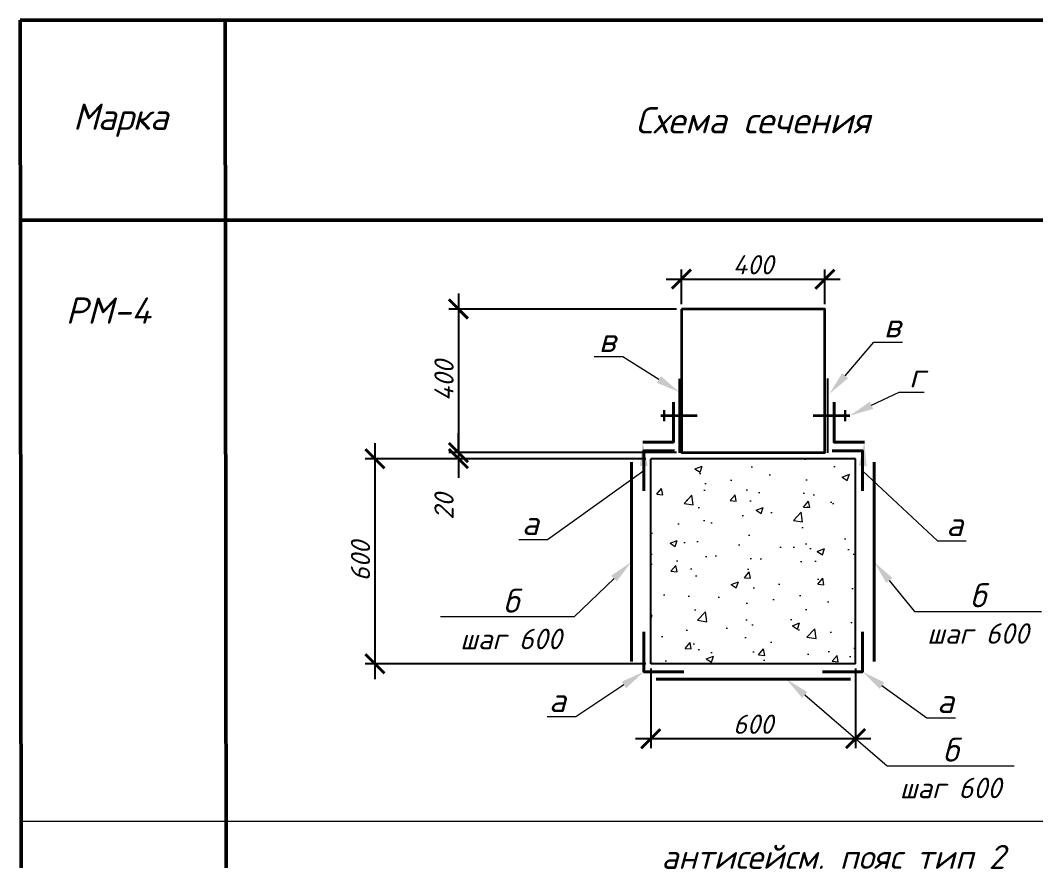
# Model space of a CAD drawing. Header units: millimetres. Extents: x -82276 to 69119, y 30132 to 86759.
# Drawn here: x -58614 to -48702, y 39921 to 48120 of the extents above; entities that cross this region are included whole.
import ezdxf
from ezdxf import colors
from ezdxf.entities.mleader import LeaderData, LeaderLine
from ezdxf.math import Vec2, Vec3

# ---------------------------------------------------------------- set-up
doc = ezdxf.new("R2010")
doc.units = ezdxf.units.MM
doc.header["$MEASUREMENT"] = 0
doc.layers.get('0').update_dxf_attribs({"lineweight": 5})
for name, color, linetype, lineweight in [('!!!Металл', 7, 'Continuous', 15), ('#ME', 7, 'Continuous', 40), ('#Арматура', 152, 'Continuous', 30), ('#Выноски', 150, 'Continuous', 15), ('#Газобетон', 152, 'Continuous', 35), ('#Рамка', 7, 'Continuous', 50), ('#стены наруж', 12, 'Continuous', 35), ('размеры', 7, 'Continuous', 5)]:
    doc.layers.add(name, color=color, linetype=linetype, lineweight=lineweight)
doc.layers.add('#Hatch', color=252, linetype='Continuous', lineweight=5, true_color=0x696969)
doc.layers.add('текст', color=7, linetype='Continuous')
doc.styles.add('GOST 2.304', font='isocpeui.ttf')
doc.styles.add('STEP PR', font='isocpeui.ttf')
doc.dimstyles.new('SPDS', dxfattribs={"dimscale": 50, "dimtxt": 2.5, "dimasz": 2.5, "dimexe": 1.25, "dimexo": 0.625, "dimtad": 1, "dimdec": 0, "dimrnd": 0.001, "dimtxsty": 'STEP PR', "dimblk": 'ARCHTICK', "dimcen": 2.5, "dimdle": 2, "dimclrd": 256, "dimclre": 256, "dimclrt": 7, "dimadec": 0, "dimazin": 2, "dimtfac": 0.75, "dimtdec": 0, "dimtmove": 1, "dimatfit": 3, "dimfxl": 1, "dimtolj": 1, "dimarcsym": 1})

# ---------------------------------------------------------------- blocks, each defined once
blk = doc.blocks.new('_ArchTick')
at = {"color": 0, "linetype": 'ByBlock', "const_width": 0.15}
blk.add_lwpolyline([(-0.5, -0.5), (0.5, 0.5)], dxfattribs=at)
blk = doc.blocks.new('*D346')
at = {"layer": 'Defpoints', "color": 0, "transparency": 16777216}
for p in [(-52160.1, 45303.1), (-54337.3, 43903.1), (-52160.1, 43903.1)]:
    blk.add_point(p, dxfattribs=at)
at = {"layer": 'размеры', "lineweight": -2, "transparency": 16777216}
for p, q in [((-54337.3, 45453.1), (-54337.3, 43753.1)), ((-52206.9, 45303.1), (-54431, 45303.1)), ((-52206.9, 43903.1), (-54431, 43903.1))]:
    blk.add_line(p, q, dxfattribs=at)
at = {"layer": 'размеры', "lineweight": -2, "transparency": 16777216, "xscale": 187.5, "yscale": 187.5, "zscale": 187.5}
for p, rotation in [((-54337.3, 45303.1), 90), ((-54337.3, 43903.1), 270)]:
    blk.add_blockref('_ArchTick', p, dxfattribs=dict(at, rotation=rotation))
at = {"layer": 'размеры', "color": 7, "transparency": 16777216, "insert": (-54477.9, 44603.1), "char_height": 187.5, "attachment_point": 5, "rotation": 90, "style": 'STEP PR'}
blk.add_mtext('\\A1;400', dxfattribs=at)
blk = doc.blocks.new('*D347')
at = {"layer": 'Defpoints', "color": 0, "transparency": 16777216}
for p in [(-54337.3, 43843.1), (-52460.1, 43843.1), (-52160.1, 43903.1)]:
    blk.add_point(p, dxfattribs=at)
at = {"layer": 'размеры', "lineweight": -2, "transparency": 16777216}
for p, q in [((-54337.3, 43903.1), (-54337.3, 44090.6)), ((-52206.9, 43903.1), (-54431, 43903.1)), ((-52506.9, 43843.1), (-54431, 43843.1)), ((-54337.3, 43903.1), (-54337.3, 43843.1)), ((-54337.3, 43843.1), (-54337.3, 43655.6))]:
    blk.add_line(p, q, dxfattribs=at)
at = {"layer": 'размеры', "lineweight": -2, "transparency": 16777216, "xscale": 187.5, "yscale": 187.5, "zscale": 187.5}
for p, rotation in [((-54337.3, 43903.1), 270), ((-54337.3, 43843.1), 90)]:
    blk.add_blockref('_ArchTick', p, dxfattribs=dict(at, rotation=rotation))
at = {"layer": 'размеры', "color": 7, "transparency": 16777216, "insert": (-54477.9, 43375.2), "char_height": 187.5, "attachment_point": 5, "rotation": 90, "style": 'STEP PR'}
blk.add_mtext('\\A1;20', dxfattribs=at)
blk = doc.blocks.new('*D348')
at = {"layer": 'Defpoints', "color": 0, "transparency": 16777216}
for p in [(-52460.1, 43843.1), (-55152.5, 41843.1), (-52460.1, 41843.1)]:
    blk.add_point(p, dxfattribs=at)
at = {"layer": 'размеры', "lineweight": -2, "transparency": 16777216}
for p, q in [((-55152.5, 43993.1), (-55152.5, 41693.1)), ((-52506.9, 43843.1), (-55246.2, 43843.1)), ((-52506.9, 41843.1), (-55246.2, 41843.1))]:
    blk.add_line(p, q, dxfattribs=at)
at = {"layer": 'размеры', "lineweight": -2, "transparency": 16777216, "xscale": 187.5, "yscale": 187.5, "zscale": 187.5}
for p, rotation in [((-55152.5, 43843.1), 90), ((-55152.5, 41843.1), 270)]:
    blk.add_blockref('_ArchTick', p, dxfattribs=dict(at, rotation=rotation))
at = {"layer": 'размеры', "color": 7, "transparency": 16777216, "insert": (-55293.1, 42843.1), "char_height": 187.5, "attachment_point": 5, "rotation": 90, "style": 'STEP PR'}
blk.add_mtext('\\A1;600', dxfattribs=at)
blk = doc.blocks.new('*D349')
at = {"layer": 'Defpoints', "color": 0, "transparency": 16777216}
for p in [(-50760.1, 45594.6), (-52160.1, 45303.1), (-50760.1, 45303.1)]:
    blk.add_point(p, dxfattribs=at)
at = {"layer": 'размеры', "lineweight": -2, "transparency": 16777216}
for p, q in [((-52310.1, 45594.6), (-50610.1, 45594.6)), ((-52160.1, 45350), (-52160.1, 45688.4)), ((-50760.1, 45350), (-50760.1, 45688.4))]:
    blk.add_line(p, q, dxfattribs=at)
at = {"layer": 'размеры', "lineweight": -2, "transparency": 16777216, "xscale": 187.5, "yscale": 187.5, "zscale": 187.5, "rotation": 180}
blk.add_blockref('_ArchTick', (-52160.1, 45594.6), dxfattribs=at)
at = {"layer": 'размеры', "lineweight": -2, "transparency": 16777216, "xscale": 187.5, "yscale": 187.5, "zscale": 187.5}
blk.add_blockref('_ArchTick', (-50760.1, 45594.6), dxfattribs=at)
at = {"layer": 'размеры', "color": 7, "transparency": 16777216, "insert": (-51460.1, 45735.2), "char_height": 187.5, "attachment_point": 5, "style": 'STEP PR'}
blk.add_mtext('\\A1;400', dxfattribs=at)
blk = doc.blocks.new('*D350')
at = {"layer": 'Defpoints', "color": 0, "transparency": 16777216}
for p in [(-52460.1, 41843.1), (-50460.1, 41843.1), (-50460.1, 41111.8)]:
    blk.add_point(p, dxfattribs=at)
at = {"layer": 'размеры', "lineweight": -2, "transparency": 16777216}
for p, q in [((-52460.1, 41796.2), (-52460.1, 41018.1)), ((-50460.1, 41796.2), (-50460.1, 41018.1)), ((-52610.1, 41111.8), (-50310.1, 41111.8))]:
    blk.add_line(p, q, dxfattribs=at)
at = {"layer": 'размеры', "lineweight": -2, "transparency": 16777216, "xscale": 187.5, "yscale": 187.5, "zscale": 187.5, "rotation": 180}
blk.add_blockref('_ArchTick', (-52460.1, 41111.8), dxfattribs=at)
at = {"layer": 'размеры', "lineweight": -2, "transparency": 16777216, "xscale": 187.5, "yscale": 187.5, "zscale": 187.5}
blk.add_blockref('_ArchTick', (-50460.1, 41111.8), dxfattribs=at)
at = {"layer": 'размеры', "color": 7, "transparency": 16777216, "insert": (-51460.1, 41252.5), "char_height": 187.5, "attachment_point": 5, "style": 'STEP PR'}
blk.add_mtext('\\A1;600', dxfattribs=at)

msp = doc.modelspace()

# ---------------------------------------------------------------- hatches: boundary and pattern name
at = {"layer": '#Hatch'}
h = msp.add_hatch(dxfattribs=at)
h.set_pattern_fill('AR-CONC', color=256, scale=100)
h.set_pattern_definition([(50, (0, 428.56), (717.26, -62.752), [75, -825]), (355, (0, 428.6), (-138.751, 752.192), [60, -660]), (100.4514, (59.8, 423.34), (578.509, 689.44), [63.74, -701.142]), (46.1842, (0, 628.6), (1067.241, -165.519), [112.5, -1237.5]), (96.6356, (88.9, 614.8), (934.662, 974.119), [95.61, -1051.714]), (351.1842, (0, 628.6), (934.662, 974.119), [90, -990]), (21, (100, 578.56), (596.907, -402.619), [75, -825]), (326, (100, 578.6), (243.315, 725.15), [60, -660]), (71.4514, (149.74, 545), (840.2224, 322.531), [63.74, -701.142]), (37.5, (0, 428.56), (12.1599, 332.8939), [0, -652, 0, -670, 0, -662.5]), (7.5, (0, 428.56), (263.0695, 394.4117), [0, -382, 0, -637, 0, -252.5]), (327.5, (-223, 428.56), (533.8224, -22.5549), [0, -250, 0, -780, 0, -1035]), (317.5, (-323, 428.56), (583.1862, 100.105), [0, -325, 0, -518, 0, -735])])
h.paths.add_polyline_path([(-50460.1, 43843.1), (-52460.1, 43843.1), (-52460.1, 41843.1), (-50460.1, 41843.1)])

# ---------------------------------------------------------------- linework, layer by layer
at = {"layer": '!!!Металл', "lineweight": 25}
for points in [[(-52181.9, 44623.3), (-52181.9, 43899)], [(-50735.9, 44625.3), (-50735.9, 43900.9)]]:
    msp.add_lwpolyline(points, dxfattribs=at)
at = {"layer": '!!!Металл', "lineweight": 40}
for points in [[(-52649.3, 43808.4), (-52649.3, 41864)], [(-50279.5, 43808.4), (-50279.5, 41864)], [(-52407.9, 41690.9), (-50511.1, 41690.9)]]:
    msp.add_lwpolyline(points, dxfattribs=at)
at = {"layer": '#ME'}
for points in [[(-52538.1, 44005.7), (-52239.2, 44005.7), (-52239.2, 44395.7)], [(-50374.4, 44005.7), (-50671, 44005.7), (-50671, 44395.7)], [(-52227.3, 43921.1), (-52526.2, 43921.1), (-52526.2, 43531.1)], [(-50690.6, 43921.1), (-50393.9, 43921.1), (-50393.9, 43531.1)], [(-52136.2, 41765.1), (-52526.2, 41765.1), (-52526.2, 42155.1)], [(-50783.9, 41765.1), (-50393.9, 41765.1), (-50393.9, 42155.1)]]:
    msp.add_lwpolyline(points, dxfattribs=at)
at = {"layer": '#Арматура', "const_width": 24}
for points in [[(-52327.9, 44207.1), (-52327.9, 44317.9)], [(-50562.6, 44207.1), (-50562.6, 44317.9)], [(-52003.7, 44263.1), (-52362.9, 44263.1)], [(-50516, 44263.1), (-50875.2, 44263.1)]]:
    msp.add_lwpolyline(points, dxfattribs=at)
at = {"layer": '#Газобетон', "lineweight": 25}
for points in [[(-50460.1, 43843.1), (-52460.1, 43843.1)], [(-52460.1, 41843.1), (-52460.1, 43843.1)], [(-50460.1, 41843.1), (-50460.1, 43843.1)], [(-50460.1, 41843.1), (-52460.1, 41843.1)]]:
    msp.add_lwpolyline(points, dxfattribs=at)
at = {"layer": '#Рамка', "linetype": 'Continuous', "ltscale": 100}
for p, q in [((-58613.6, 48119.8), (-45613.6, 48119.8)), ((-58613.6, 48119.8), (-58597.5, 33767.9)), ((-56613.6, 48119.8), (-56598.5, 34561.4)), ((-58613.6, 46169.8), (-45613.6, 46169.8))]:
    msp.add_line(p, q, dxfattribs=at)
at = {"layer": '#стены наруж'}
msp.add_lwpolyline([(-52160.1, 45303.1), (-52160.1, 43903.1), (-50760.1, 43903.1), (-50760.1, 45303.1), (-52160.1, 45303.1)], dxfattribs=at)
at = {"linetype": 'Continuous'}
msp.add_line((-58604.1, 40307.9), (-45604.1, 40307.9), dxfattribs=at)

# ---------------------------------------------------------------- texts
at = {"layer": 'текст', "ltscale": 100, "char_height": 256.564, "width": 6700, "attachment_point": 5, "style": 'GOST 2.304'}
for s, insert in [('{\\T0.95;Марка}', (-57638.7, 47144.8)), ('Схема сечения', (-51463.6, 47144.8))]:
    msp.add_mtext(s, dxfattribs=dict(at, insert=insert))
at = {"layer": 'текст', "ltscale": 100, "insert": (-58732, 45415.7), "char_height": 256.564, "attachment_point": 1, "style": 'GOST 2.304'}
msp.add_mtext_dynamic_manual_height_columns('\\pi561.12;РМ-4', width=1970.449, gutter_width=1250, heights=[2370.7], dxfattribs=at)

# ---------------------------------------------------------------- dimensions: what is measured, and where the dimension line sits
at = {"layer": 'размеры'}
for base, p1, p2, text, picture, middle in [((-50760.1, 45594.6), (-52160.1, 45303.1), (-50760.1, 45303.1), '400', '*D349', (-51460.1, 45735.2)), ((-50460.1, 41111.8), (-52460.1, 41843.1), (-50460.1, 41843.1), '600', '*D350', (-51460.1, 41252.5))]:
    dim = msp.add_linear_dim(base=base, p1=p1, p2=p2, text=text, dimstyle='SPDS', override={"dimscale": 75}, dxfattribs=at)
    dim.commit()
    dim.dimension.update_dxf_attribs({"geometry": picture, "text_midpoint": middle})
for base, p1, p2, text, picture, middle in [((-54337.3, 43903.1), (-52160.1, 45303.1), (-52160.1, 43903.1), '400', '*D346', (-54477.9, 44603.1)), ((-55152.5, 41843.1), (-52460.1, 43843.1), (-52460.1, 41843.1), '600', '*D348', (-55293.1, 42843.1))]:
    dim = msp.add_linear_dim(base=base, p1=p1, p2=p2, angle=90, text=text, dimstyle='SPDS', override={"dimscale": 75}, dxfattribs=at)
    dim.commit()
    dim.dimension.update_dxf_attribs({"geometry": picture, "text_midpoint": middle})
dim = msp.add_linear_dim(base=(-54337.3, 43843.1), p1=(-52160.1, 43903.1), p2=(-52460.1, 43843.1), angle=90, text='20', dimstyle='SPDS', override={"dimscale": 75}, dxfattribs=at)
dim.commit()
dim.dimension.update_dxf_attribs({"geometry": '*D347', "text_midpoint": (-54337.3, 43375.2), "dimtype": 160})

# ---------------------------------------------------------------- leaders
at = {"layer": '#Выноски'}
ml = msp.add_multileader_mtext('Standard', dxfattribs=at)
ml.set_content('\\A1;в', color=256, style='STEP PR')
ml.set_leader_properties(color=256, linetype='ByLayer', lineweight=-1)
ml.build(insert=Vec2(0, 0))
ml.multileader.update_dxf_attribs({"text_left_attachment_type": 6, "text_right_attachment_type": 6, "dogleg_length": 0, "arrow_head_size": 234, "scale": 0.75})
ctx = ml.context
ctx.base_point, ctx.scale, ctx.char_height, ctx.arrow_head_size, ctx.landing_gap_size, ctx.plane_origin = Vec3(-50282.4, 44979.2), 0.75, 234, 234, 97.5, Vec3(-40792, 24175.6)
ctx.left_attachment, ctx.right_attachment = 6, 6
notes = []
notes.append((ctx, [(0, (1, 1, 0), (-50282.4, 44979.2), (1, 0), 0, [(0, [(-50715.6, 44475.4)], 0, [])])]))
ctx.mtext.insert, ctx.mtext.rotation, ctx.mtext.flow_direction = Vec3(-50184.9, 45260), 6.283185, 5
ml = msp.add_multileader_mtext('Standard', dxfattribs=at)
ml.set_content('\\A1;в', color=256, style='STEP PR')
ml.set_leader_properties(color=256, linetype='ByLayer', lineweight=-1)
ml.build(insert=Vec2(0, 0))
ml.multileader.update_dxf_attribs({"text_left_attachment_type": 6, "text_right_attachment_type": 6, "dogleg_length": 0, "arrow_head_size": 234, "scale": 0.75})
ctx = ml.context
ctx.base_point, ctx.scale, ctx.char_height, ctx.arrow_head_size, ctx.landing_gap_size, ctx.plane_origin = Vec3(-53064.1, 44836.5), 0.75, 234, 234, 97.5, Vec3(-62119.1, 24149.7)
ctx.left_attachment, ctx.right_attachment = 6, 6
notes.append((ctx, [(1, (1, 1, 0), (-52732.5, 44836.5), (-1, 0), 0, [(0, [(-52181.9, 44492.4)], 0, [])])]))
ctx.mtext.insert, ctx.mtext.flow_direction = Vec3(-52966.6, 45117.3), 5
ml = msp.add_multileader_mtext('Standard', dxfattribs=at)
ml.set_content('\\A1;г', color=256, style='STEP PR')
ml.set_leader_properties(color=256, linetype='ByLayer', lineweight=-1)
ml.build(insert=Vec2(0, 0))
ml.multileader.update_dxf_attribs({"text_left_attachment_type": 6, "text_right_attachment_type": 6, "dogleg_length": 0, "arrow_head_size": 234, "scale": 0.75})
ctx = ml.context
ctx.base_point, ctx.scale, ctx.char_height, ctx.arrow_head_size, ctx.landing_gap_size, ctx.plane_origin = Vec3(-50036, 44491.9), 0.75, 234, 234, 97.5, Vec3(-40545.6, 23688.4)
ctx.left_attachment, ctx.right_attachment = 6, 6
notes.append((ctx, [(0, (1, 1, 0), (-50036, 44491.9), (1, 0), 0, [(0, [(-50516, 44263.1)], 0, [])])]))
ctx.mtext.insert, ctx.mtext.rotation, ctx.mtext.flow_direction = Vec3(-49938.5, 44772.7), 6.283185, 5
ml = msp.add_multileader_mtext('Standard', dxfattribs=at)
ml.set_content('\\A1;а', color=256, style='STEP PR')
ml.set_leader_properties(color=256, linetype='ByLayer', lineweight=-1)
ml.build(insert=Vec2(0, 0))
ml.multileader.update_dxf_attribs({"text_left_attachment_type": 6, "text_right_attachment_type": 6, "dogleg_length": 0, "arrow_head_size": 234, "scale": 0.75})
ctx = ml.context
ctx.base_point, ctx.scale, ctx.char_height, ctx.arrow_head_size, ctx.landing_gap_size, ctx.plane_origin = Vec3(-53815.9, 43052.5), 0.75, 234, 234, 97.5, Vec3(-46116.1, 23615.4)
ctx.left_attachment, ctx.right_attachment = 6, 6
notes.append((ctx, [(1, (1, 1, 0), (-53468.9, 43052.5), (-1, 0), 0, [(1, [(-52538.1, 44005.7), (-52526.2, 43726.1)], 0, [])])]))
ctx.mtext.insert, ctx.mtext.rotation, ctx.mtext.width, ctx.mtext.flow_direction = Vec3(-53718.4, 43333.3), 6.283185, 1624.422, 5
ml = msp.add_multileader_mtext('Standard', dxfattribs=at)
ml.set_content('\\A1;а', color=256, style='STEP PR')
ml.set_leader_properties(color=256, linetype='ByLayer', lineweight=-1)
ml.build(insert=Vec2(0, 0))
ml.multileader.update_dxf_attribs({"text_left_attachment_type": 6, "text_right_attachment_type": 6, "dogleg_length": 0, "arrow_head_size": 234, "scale": 0.75})
ctx = ml.context
ctx.base_point, ctx.scale, ctx.char_height, ctx.arrow_head_size, ctx.landing_gap_size, ctx.plane_origin = Vec3(-49661.1, 43041.1), 0.75, 234, 234, 97.5, Vec3(-56804.1, 23615.4)
ctx.left_attachment, ctx.right_attachment, ctx.text_align_type = 6, 6, 2
notes.append((ctx, [(0, (1, 1, 0), (-49661.1, 43041.1), (1, 0), 0, [(1, [(-50374.4, 44005.7), (-50393.9, 43726.1)], 0, [])])]))
ctx.mtext.insert, ctx.mtext.defined_height, ctx.mtext.alignment, ctx.mtext.flow_direction = Vec3(-49411.6, 43321.9), 278.5, 3, 5
ml = msp.add_multileader_mtext('Standard', dxfattribs=at)
ml.set_content('\\A1;б\\P{\\H0.8547x;шаг 600}', color=256, style='STEP PR')
ml.set_leader_properties(color=256, linetype='ByLayer', lineweight=-1)
ml.build(insert=Vec2(0, 0))
ml.multileader.update_dxf_attribs({"text_left_attachment_type": 6, "text_right_attachment_type": 6, "dogleg_length": 0, "arrow_head_size": 234, "scale": 0.75})
ctx = ml.context
ctx.base_point, ctx.scale, ctx.char_height, ctx.arrow_head_size, ctx.landing_gap_size, ctx.plane_origin = Vec3(-54442.1, 42300.4), 0.75, 234, 234, 97.5, Vec3(-59761.6, 25537.8)
ctx.left_attachment, ctx.right_attachment, ctx.text_align_type = 6, 6, 1
notes.append((ctx, [(1, (1, 1, 0), (-53207.6, 42300.4), (-1, 0), 0, [(0, [(-52649.3, 42836.2)], 0, [])])]))
ctx.mtext.insert, ctx.mtext.defined_height, ctx.mtext.alignment, ctx.mtext.flow_direction = Vec3(-53824.9, 42574.4), 706.5, 2, 5
ml = msp.add_multileader_mtext('Standard', dxfattribs=at)
ml.set_content('\\A1;б\\P{\\H0.8547x;шаг 600}', color=256, style='STEP PR')
ml.set_leader_properties(color=256, linetype='ByLayer', lineweight=-1)
ml.build(insert=Vec2(0, 0))
ml.multileader.update_dxf_attribs({"text_left_attachment_type": 6, "text_right_attachment_type": 6, "dogleg_length": 0, "arrow_head_size": 234, "scale": 0.75})
ctx = ml.context
ctx.base_point, ctx.scale, ctx.char_height, ctx.arrow_head_size, ctx.landing_gap_size, ctx.plane_origin = Vec3(-49884.4, 42353.6), 0.75, 234, 234, 97.5, Vec3(-43158.5, 25537.8)
ctx.left_attachment, ctx.right_attachment, ctx.text_align_type = 6, 6, 1
notes.append((ctx, [(0, (1, 1, 0), (-49884.4, 42353.6), (1, 0), 0, [(0, [(-50279.5, 42836.2)], 0, [])])]))
ctx.mtext.insert, ctx.mtext.rotation, ctx.mtext.width, ctx.mtext.alignment, ctx.mtext.flow_direction = Vec3(-49267.1, 42627.6), 6.283185, 1506.308, 2, 5
ml = msp.add_multileader_mtext('Standard', dxfattribs=at)
ml.set_content('\\A1;a', color=256, style='STEP PR')
ml.set_leader_properties(color=256, linetype='ByLayer', lineweight=-1)
ml.build(insert=Vec2(0, 0))
ml.multileader.update_dxf_attribs({"text_left_attachment_type": 6, "text_right_attachment_type": 6, "dogleg_length": 0, "arrow_head_size": 234, "scale": 0.75})
ctx = ml.context
ctx.base_point, ctx.scale, ctx.char_height, ctx.arrow_head_size, ctx.landing_gap_size, ctx.plane_origin = Vec3(-53528.8, 41324), 0.75, 234, 234, 97.5, Vec3(-62357, 20521.1)
ctx.left_attachment, ctx.right_attachment, ctx.text_align_type = 6, 6, 2
notes.append((ctx, [(1, (1, 1, 0), (-53191.6, 41324), (-1, 0), 0, [(0, [(-52526.2, 41765.1)], 0, [])])]))
ctx.mtext.insert, ctx.mtext.alignment, ctx.mtext.flow_direction = Vec3(-53289.1, 41604.8), 3, 5
ml = msp.add_multileader_mtext('Standard', dxfattribs=at)
ml.set_content('\\A1;a', color=256, style='STEP PR')
ml.set_leader_properties(color=256, linetype='ByLayer', lineweight=-1)
ml.build(insert=Vec2(0, 0))
ml.multileader.update_dxf_attribs({"text_left_attachment_type": 6, "text_right_attachment_type": 6, "dogleg_length": 0, "arrow_head_size": 234, "scale": 0.75})
ctx = ml.context
ctx.base_point, ctx.scale, ctx.char_height, ctx.arrow_head_size, ctx.landing_gap_size, ctx.plane_origin = Vec3(-49763.7, 41315.3), 0.75, 234, 234, 97.5, Vec3(-40563.1, 20521.1)
ctx.left_attachment, ctx.right_attachment = 6, 6
notes.append((ctx, [(0, (1, 1, 0), (-49763.7, 41315.3), (1, 0), 0, [(0, [(-50393.9, 41765.1)], 0, [])])]))
ctx.mtext.insert, ctx.mtext.rotation, ctx.mtext.flow_direction = Vec3(-49666.2, 41596.1), 6.283185, 5
ml = msp.add_multileader_mtext('Standard', dxfattribs=at)
ml.set_content('\\A1;б\\P{\\H0.8547x;шаг 600}', color=256, style='STEP PR')
ml.set_leader_properties(color=256, linetype='ByLayer', lineweight=-1)
ml.build(insert=Vec2(0, 0))
ml.multileader.update_dxf_attribs({"text_left_attachment_type": 6, "text_right_attachment_type": 6, "dogleg_length": 0, "arrow_head_size": 234, "scale": 0.75})
ctx = ml.context
ctx.base_point, ctx.scale, ctx.char_height, ctx.arrow_head_size, ctx.landing_gap_size, ctx.plane_origin = Vec3(-50151.2, 40846.9), 0.75, 234, 234, 97.5, Vec3(-43683.8, 23176.3)
ctx.left_attachment, ctx.right_attachment, ctx.text_align_type = 6, 6, 1
notes.append((ctx, [(0, (1, 1, 0), (-50151.2, 40846.9), (1, 0), 0, [(0, [(-51135, 41690.9)], 0, [])])]))
ctx.mtext.insert, ctx.mtext.rotation, ctx.mtext.width, ctx.mtext.alignment, ctx.mtext.flow_direction = Vec3(-49533.9, 41120.9), 6.283185, 1506.308, 2, 5
ml = msp.add_multileader_mtext('Standard', dxfattribs=at)
ml.set_content('\\A1;антисейсм. пояс тип 2', color=256, style='STEP PR')
ml.set_leader_properties(color=256, linetype='ByLayer', lineweight=-1)
ml.build(insert=Vec2(0, 0))
ml.multileader.update_dxf_attribs({"text_left_attachment_type": 6, "text_right_attachment_type": 6, "dogleg_length": 0, "arrow_head_size": 234, "scale": 0.75})
ctx = ml.context
ctx.base_point, ctx.scale, ctx.char_height, ctx.arrow_head_size, ctx.landing_gap_size, ctx.plane_origin = Vec3(-52454.1, 39794.5), 0.75, 234, 234, 97.5, Vec3(-43418.4, 18409.6)
ctx.left_attachment, ctx.right_attachment = 6, 6
notes.append((ctx, [(0, (1, 1, 0), (-52454.1, 39794.5), (1, 0), 0, [(0, [(-53191.2, 38902.2)], 0, [])])]))
ctx.mtext.insert, ctx.mtext.rotation, ctx.mtext.width, ctx.mtext.flow_direction = Vec3(-52356.6, 40075.3), 6.283185, 6248.926, 5
for ctx, leaders in notes:
    for number, flags, end, landing, length, lines in leaders:
        leader = LeaderData()
        leader.index, (leader.has_last_leader_line, leader.has_dogleg_vector, leader.attachment_direction) = number, flags
        leader.last_leader_point, leader.dogleg_vector, leader.dogleg_length = Vec3(end), Vec3(landing), length
        for number, points, colour, breaks in lines:
            line = LeaderLine()
            line.index, line.vertices, line.color, line.breaks = number, Vec3.list(points), colors.encode_raw_color(colour), breaks
            leader.lines.append(line)
        ctx.leaders.append(leader)

doc.saveas('drawing.dxf')
